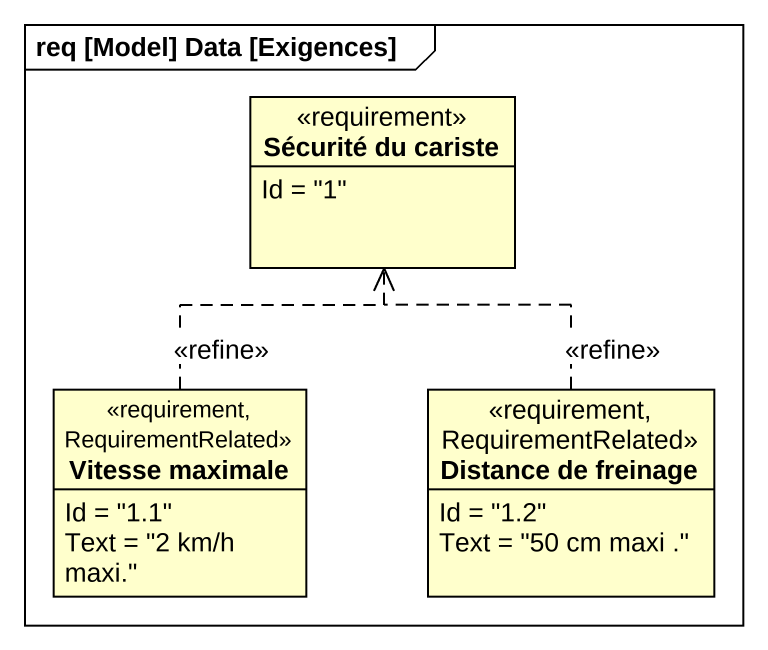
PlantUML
@startuml
mainframe req [Model] Data [Exigences]
hide circle
hide empty members
class "Sécurité du cariste" as Sécurité_du_cariste <<requirement>> {
  Id = "1"
}
class "Vitesse maximale" as Vitesse_maximale <<requirement, RequirementRelated>> {
  Id = "1.1"
  Text = "2 km/h maxi."
}
class "Distance de freinage" as Distance_de_freinage <<requirement, RequirementRelated>> {
  Id = "1.2"
  Text = "50 cm maxi ."
}
Vitesse_maximale .up.> Sécurité_du_cariste : <<refine>>
Distance_de_freinage .up.> Sécurité_du_cariste : <<refine>>
@enduml
